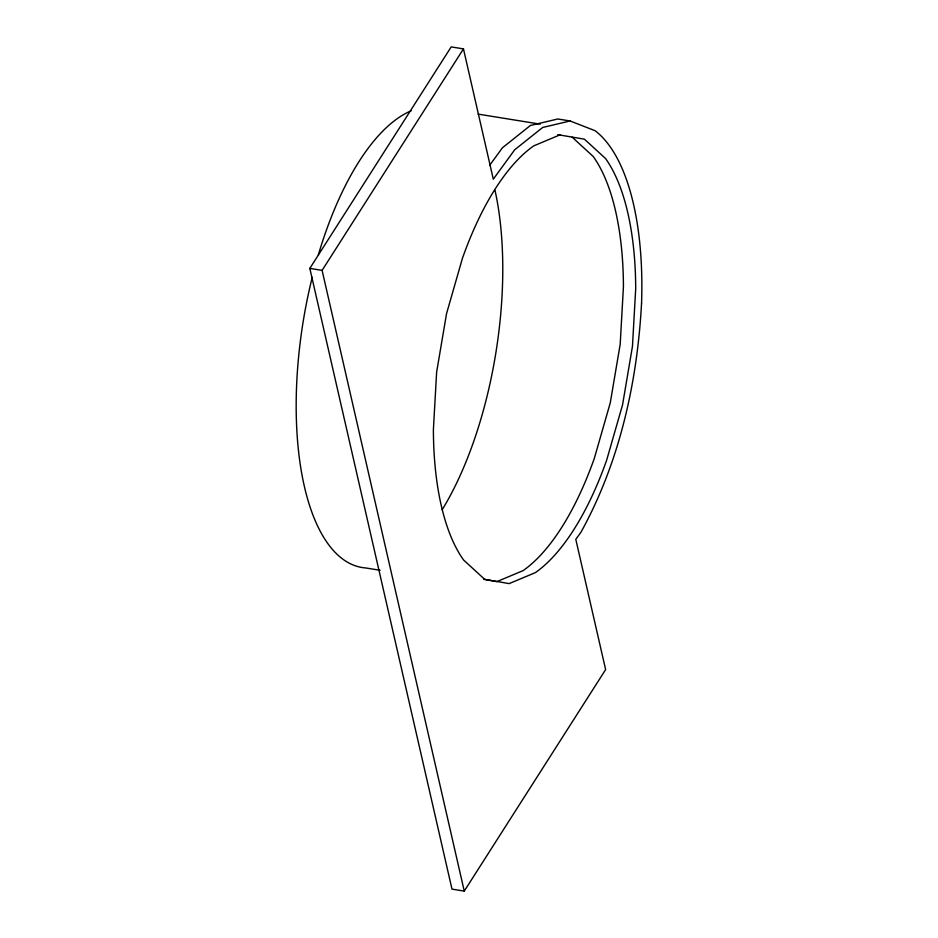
<?xml version="1.0" encoding="UTF-8"?>
<svg xmlns="http://www.w3.org/2000/svg" width="938" height="938" viewBox="0 0 938 938"><rect width="100%" height="100%" fill="white"/><g stroke="black" fill="none" stroke-linecap="round" stroke-linejoin="round"><path stroke-width="1.41" d="M641.533 303.607C637.207 382.845 619.561 462.258 580.997 532.151L575.791 539.315L605.631 669.603L464.263 891.1L451.987 889.118L309.821 268.397L451.19 46.9L463.466 48.882L493.306 179.181L514.704 149.763L542.668 127.474L570.081 120.967L595.079 130.699A237.255 99.334 -80.8 0 1 641.545 303.595M464.263 891.1L322.097 270.379L463.466 48.882M489.589 165.428L502.428 147.782L530.392 125.481L557.805 118.985L570.081 120.967M559.963 134.873L533.757 145.859A231.334 96.849 -80.8 0 0 462.457 258.231L446.547 313.632L436.627 372.14L433.391 429.768A223.455 93.554 -80.8 0 0 463.571 559.998L484.653 579.309L509.123 583.612L535.34 572.637A231.334 96.849 -80.8 0 0 606.628 460.265L622.551 404.864L632.458 346.356L635.706 288.716A223.455 93.554 -80.8 0 0 605.514 158.487L584.444 139.187L557.77 134.662M478.087 114.108L540.194 124.156M309.821 268.397L322.097 270.379M380.113 570.281L365.668 567.947A233.116 97.599 -80.8 0 1 312.225 277.343M483.891 579.356L496.847 581.63L523.052 570.644A231.334 96.849 -80.8 0 0 594.352 458.283L610.263 402.871L620.182 344.363L623.43 286.735A223.455 93.554 -80.8 0 0 593.238 156.505L572.168 137.194M494.994 190.32A233.116 97.599 -80.8 0 1 442.15 509.768M318.345 254.843A233.116 97.599 -80.8 0 1 411.114 110.825"/></g></svg>
